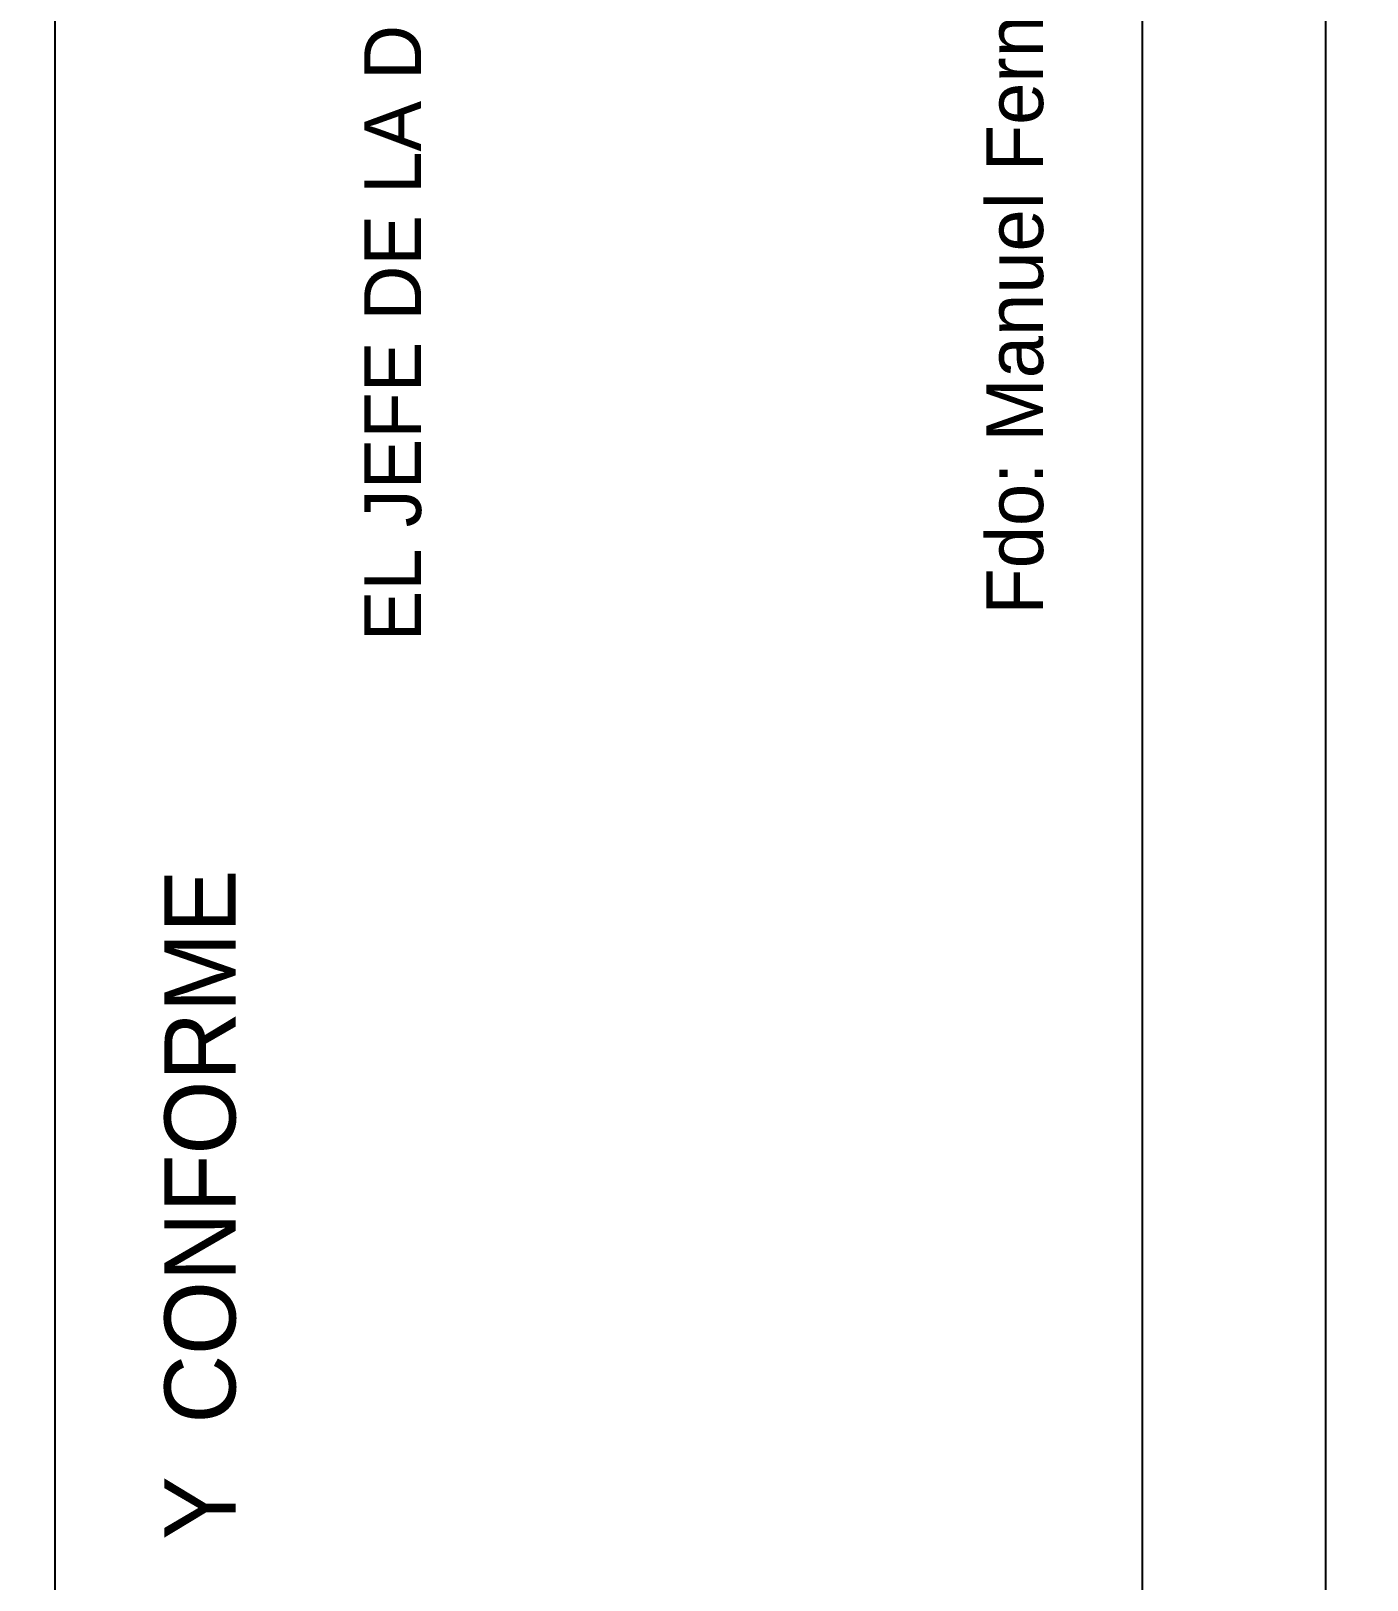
# Model space of a CAD drawing. Extents: x 747954 to 748544, y 4316381 to 4317408.
# Drawn here: x 748200 to 748247, y 4317308.1 to 4317362.6 of the extents above; entities that cross this region are included whole.
import ezdxf
from ezdxf.enums import TextEntityAlignment as Align

# ---------------------------------------------------------------- set-up
doc = ezdxf.new("R2010")
doc.units = 0
doc.layers.get('0').update_dxf_attribs({"linetype": 'CONTINUOUS'})

msp = doc.modelspace()

# ---------------------------------------------------------------- linework, layer by layer
at = {"color": 0, "linetype": 'CONTINUOUS'}
msp.add_lwpolyline([(748200.86, 4317228.19), (748200.86, 4317394.5), (748239.11, 4317394.5), (748239.11, 4317228.19)], close=True, dxfattribs=at)

# ---------------------------------------------------------------- texts
for s, height, p in [('EL JEFE DE LA DEMARCACION', 2, (748212.74, 4317361.01)), ('Fdo: Manuel Fernandez Arribas', 2, (748234.59, 4317360.84)), ('EXAMINADO  Y  CONFORME', 2.5, (748205.96, 4317310.31))]:
    msp.add_text(s, height=height, rotation=90, dxfattribs=at).set_placement(p, align=Align.MIDDLE)

# ---------------------------------------------------------------- meshes
mesh = msp.add_polyface(dxfattribs=at)
corners = [(747954.5, 4316381), (747954.5, 4316381), (747954.5, 4316571.962), (748262.5, 4316381), (747954.5, 4316746.493), (748544, 4316381), (747954.5, 4317407.5), (748544, 4317042.007), (748544, 4317407.5)]
mesh.append_faces([[corners[k] for k in face] for face in [(0, 1, 3, 2), (2, 3, 5, 4), (4, 5, 7, 6), (6, 7, 8, 8)]], dxfattribs={"vtx0": -1, "vtx2": -1, "color": 0})
mesh = msp.add_polyface(dxfattribs=at)
corners = [(747964.5, 4317221), (747964.5, 4317221), (747964.5, 4317395.271), (748245.58, 4317221), (747964.5, 4317401.5), (748245.58, 4317227.229), (748245.58, 4317401.5)]
mesh.append_faces([[corners[k] for k in face] for face in [(0, 1, 3, 2), (2, 3, 5, 4), (4, 5, 6, 6)]], dxfattribs={"vtx0": -1, "vtx2": -1, "color": 0})

doc.saveas('drawing.dxf')
